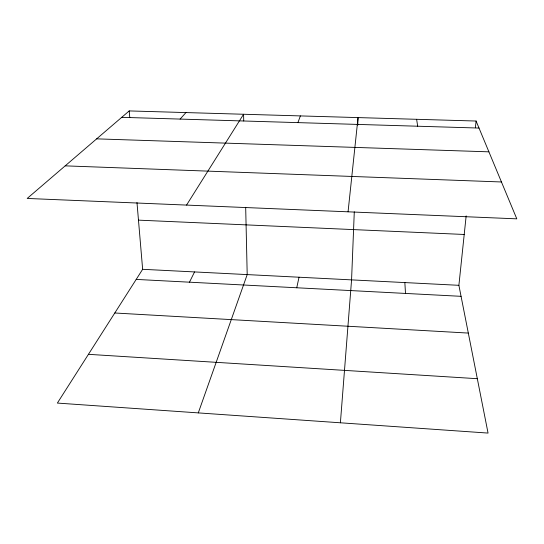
<?xml version="1.0" encoding="UTF-8"?>
<svg xmlns="http://www.w3.org/2000/svg" width="544" height="544" viewBox="0 0 544 544"><rect width="100%" height="100%" fill="white"/><g stroke="black" fill="none" stroke-linecap="round" stroke-linejoin="round"><path stroke-width="0.82" d="M354.287 211.813L351.567 279.881L340.394 422.79M357.748 125.127L358.047 117.592L348.065 211.813M136.979 202.511L142.644 269.3L57.365 403.077L488.056 433.078L458.891 285.314L466.16 215.893M475.388 127.724L476.088 121.033L129.207 110.922L27.2 198.444L516.8 218.844L476.088 121.033M296.745 287.769L299.023 277.222M198.288 412.896L247.2 274.598L245.684 207.298M297.915 122.624L300.376 115.913M189.475 282.18L194.555 271.932M186.551 205.081L243.583 114.26L243.732 120.965M180.118 119.082L185.953 112.574M121.74 117.327L479.019 128.064M96.655 138.856L488.913 151.837M65.185 165.852L501.459 181.975M138.475 220.143L464.216 234.471M142.644 269.3L458.891 285.314M136.204 279.412L461.067 296.324M114.791 312.997L468.323 333.078M88.441 354.328L477.326 378.699M416.616 119.299L417.69 126.222M129.207 110.922L129.778 117.647M404.852 282.581L405.498 293.427"/></g></svg>
